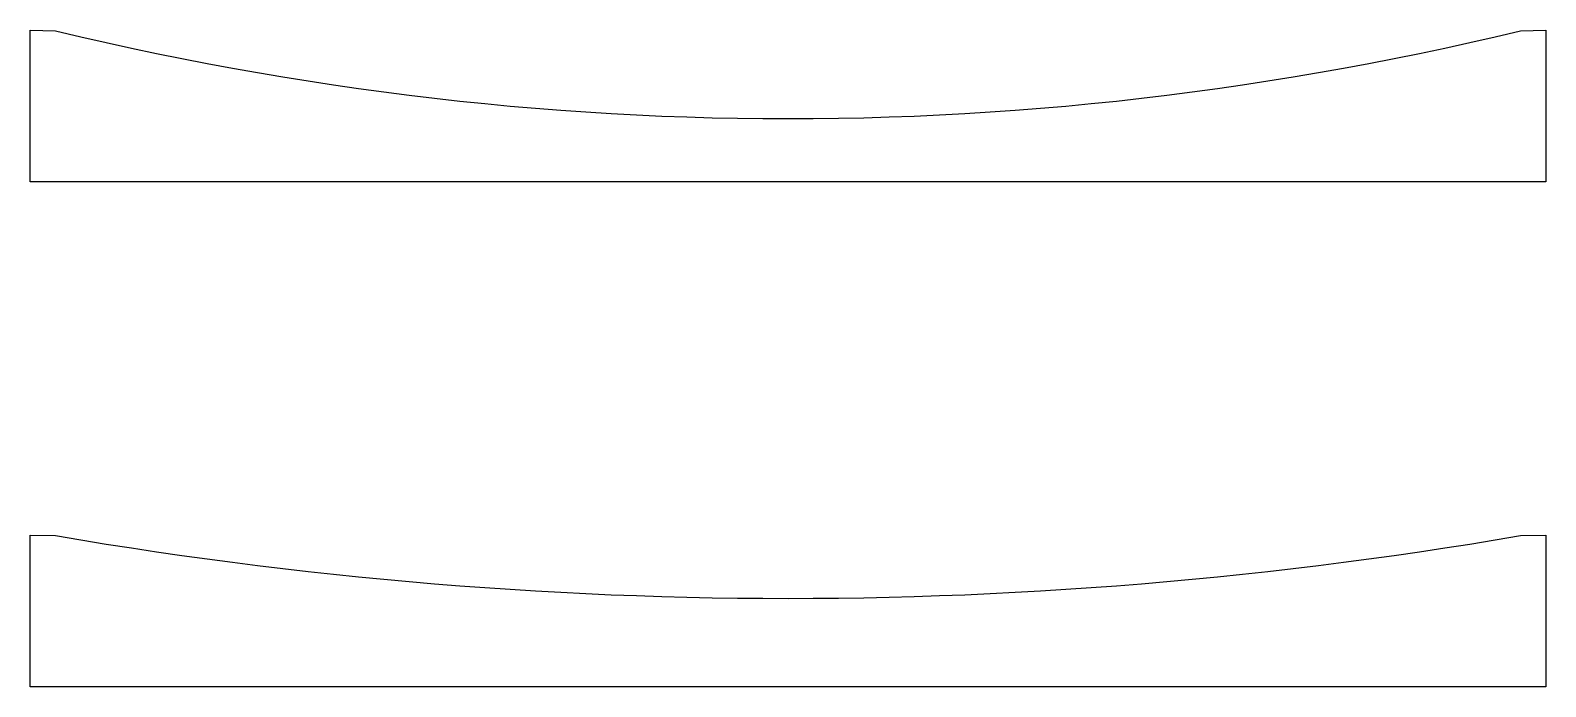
# Model space of a CAD drawing. Header units: metres. Extents: x 0 to 600, y -60 to 200.
import ezdxf

# ---------------------------------------------------------------- set-up
doc = ezdxf.new("R2010")
doc.units = ezdxf.units.M

msp = doc.modelspace()

# ---------------------------------------------------------------- linework, layer by layer
at = {"layer": 'CUT'}
for points in [[(0, 200), (10, 199.76), (20, 197.404), (30, 195.131), (40, 192.94), (50, 190.832), (60, 188.807), (70, 186.864), (80, 185.004), (90, 183.227), (100, 181.533), (110, 179.921), (120, 178.391), (130, 176.945), (140, 175.581), (150, 174.3), (160, 173.101), (170, 171.985), (180, 170.952), (190, 170.001), (200, 169.133), (210, 168.348), (220, 167.645), (230, 167.025), (240, 166.488), (250, 166.033), (260, 165.661), (270, 165.372), (280, 165.165), (290, 165.041), (300, 165), (310, 165.041), (320, 165.165), (330, 165.372), (340, 165.661), (350, 166.033), (360, 166.488), (370, 167.025), (380, 167.645), (390, 168.348), (400, 169.133), (410, 170.001), (420, 170.952), (430, 171.985), (440, 173.101), (450, 174.3), (460, 175.581), (470, 176.945), (480, 178.391), (490, 179.921), (500, 181.533), (510, 183.227), (520, 185.004), (530, 186.864), (540, 188.807), (550, 190.832), (560, 192.94), (570, 195.131), (580, 197.404), (590, 199.76), (600, 200), (600, 140), (0, 140)], [(0, 0), (10, -0.172), (20, -1.854), (30, -3.478), (40, -5.043), (50, -6.548), (60, -7.995), (70, -9.383), (80, -10.711), (90, -11.981), (100, -13.191), (110, -14.342), (120, -15.435), (130, -16.468), (140, -17.442), (150, -18.357), (160, -19.214), (170, -20.011), (180, -20.749), (190, -21.428), (200, -22.048), (210, -22.609), (220, -23.111), (230, -23.553), (240, -23.937), (250, -24.262), (260, -24.528), (270, -24.734), (280, -24.882), (290, -24.97), (300, -25), (310, -24.97), (320, -24.882), (330, -24.734), (340, -24.528), (350, -24.262), (360, -23.937), (370, -23.553), (380, -23.111), (390, -22.609), (400, -22.048), (410, -21.428), (420, -20.749), (430, -20.011), (440, -19.214), (450, -18.357), (460, -17.442), (470, -16.468), (480, -15.435), (490, -14.342), (500, -13.191), (510, -11.981), (520, -10.711), (530, -9.383), (540, -7.995), (550, -6.548), (560, -5.043), (570, -3.478), (580, -1.854), (590, -0.172), (600, 0), (600, -60), (0, -60)]]:
    msp.add_lwpolyline(points, close=True, dxfattribs=at)

doc.saveas('drawing.dxf')
